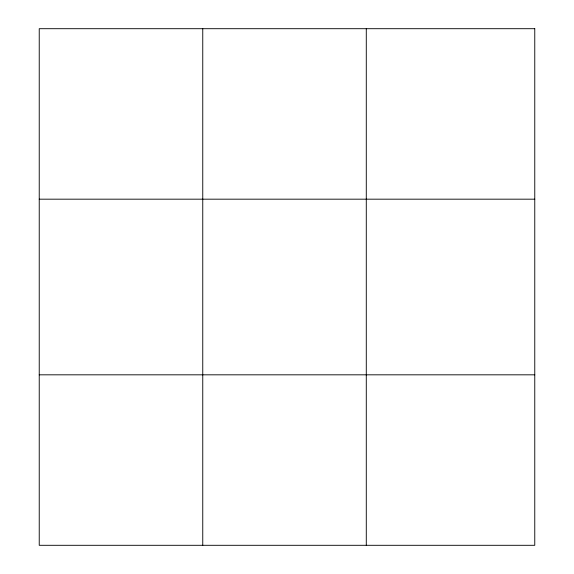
<?xml version="1.0" encoding="UTF-8"?>
<svg xmlns="http://www.w3.org/2000/svg" width="574" height="574" viewBox="0 0 574 574"><rect width="100%" height="100%" fill="white"/><g stroke="black" fill="none" stroke-linecap="round" stroke-linejoin="round"><path stroke-width="0.86" d="M202.758 28.7L202.758 545.3M366.284 28.7L366.284 545.3M39.233 199.178L534.767 199.178M39.233 374.822L534.767 374.822M534.767 28.7L534.767 545.3L39.233 545.3L39.233 28.7L534.767 28.7"/></g></svg>
